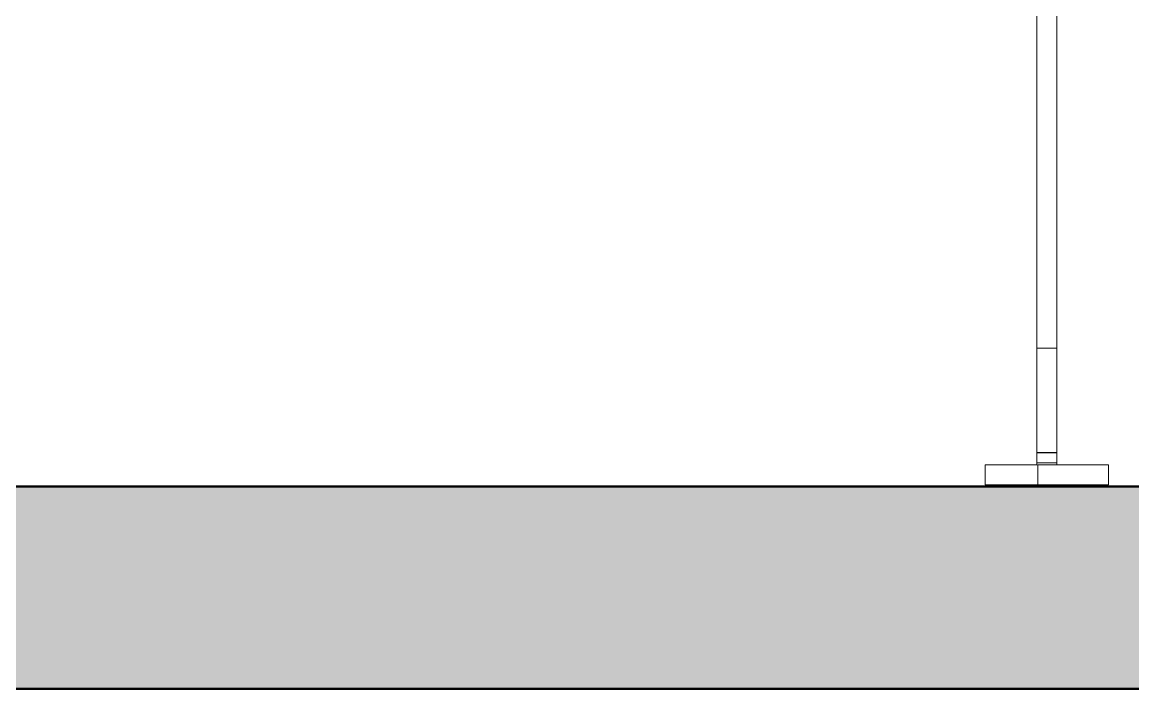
# Model space of a CAD drawing. Header units: millimetres. Extents: x -46169 to 237885, y -84465 to 18123.
# Drawn here: x 116133 to 116682, y -81053 to -80724 of the extents above; entities that cross this region are included whole.
import ezdxf

# ---------------------------------------------------------------- set-up
doc = ezdxf.new("R2010")
doc.units = ezdxf.units.MM
doc.header["$MEASUREMENT"] = 0
doc.linetypes.add('Wipeout_Contour', pattern=[1000, 0, -1000])
doc.layers.add('New_A-20-M_Floor_Slab', color=7, linetype='Continuous')
doc.layers.add('New_A-35-M_FFE_Fixed', color=7, linetype='Continuous')
doc.layers.add('New_A-20-M_Floor_Slab_Pen_No__29', color=7, linetype='Continuous', lineweight=50, true_color=0x2a2a2a)
doc.layers.add('New_A-20-M_Floor_Slab_Pen_No__81', color=7, linetype='Continuous', lineweight=20, true_color=0x6a6a6a)
doc.layers.add('New_A-35-M_FFE_Fixed_Pen_No__1', color=7, linetype='Continuous', lineweight=13)

# ---------------------------------------------------------------- blocks, each defined once
blk = doc.blocks.new('Section Elem_4_2', base_point=(64459.15, -84332.61))
at = {"color": 254, "linetype": 'Wipeout_Contour', "lineweight": 0, "ltscale": 25429937.22512363}
blk.add_wipeout([(110238.31, -80783.86), (110303.02, -80783.86), (110303.02, -80952.86), (110238.31, -80952.86), (110238.31, -80953.11), (121390.86, -80953.11), (121390.86, -80952.86), (121326.16, -80952.86), (121326.16, -80783.86), (121390.86, -80783.86), (121390.86, -80715.11), (121319.73, -80715.11), (121319.73, -80952.36), (121284.73, -80952.36), (121284.73, -80942.36), (121309.73, -80942.36), (121309.73, -80715.11), (121044.73, -80715.11), (121044.73, -80952.36), (121009.73, -80952.36), (121009.73, -80942.36), (121034.73, -80942.36), (121034.73, -80715.11), (120494.73, -80715.11), (120494.73, -80942.36), (120520.23, -80942.36), (120520.23, -80952.36), (120459.23, -80952.36), (120459.23, -80942.36), (120484.73, -80942.36), (120484.73, -80715.11), (119944.73, -80715.11), (119944.73, -80942.36), (119969.73, -80942.36), (119969.73, -80952.36), (119909.73, -80952.36), (119909.73, -80942.36), (119934.73, -80942.36), (119934.73, -80715.11), (119394.73, -80715.11), (119394.73, -80942.36), (119420.23, -80942.36), (119420.23, -80952.36), (119359.23, -80952.36), (119359.23, -80942.36), (119384.73, -80942.36), (119384.73, -80715.11), (118844.73, -80715.11), (118844.73, -80942.36), (118869.73, -80942.36), (118869.73, -80952.36), (118809.73, -80952.36), (118809.73, -80942.36), (118834.73, -80942.36), (118834.73, -80715.11), (118294.73, -80715.11), (118294.73, -80942.36), (118320.23, -80942.36), (118320.23, -80952.36), (118259.23, -80952.36), (118259.23, -80942.36), (118284.73, -80942.36), (118284.73, -80715.11), (117744.73, -80715.11), (117744.73, -80942.36), (117769.73, -80942.36), (117769.73, -80952.36), (117709.73, -80952.36), (117709.73, -80942.36), (117734.73, -80942.36), (117734.73, -80715.11), (117194.73, -80715.11), (117194.73, -80942.36), (117220.23, -80942.36), (117220.23, -80952.36), (117159.73, -80952.36), (117159.73, -80942.36), (117184.73, -80942.36), (117184.73, -80715.11), (116644.73, -80715.11), (116644.73, -80942.36), (116670.23, -80942.36), (116670.23, -80952.36), (116609.23, -80952.36), (116609.23, -80942.36), (116634.73, -80942.36), (116634.73, -80715.11), (116094.73, -80715.11), (116094.73, -80942.36), (116119.73, -80942.36), (116119.73, -80952.36), (116059.73, -80952.36), (116059.73, -80942.36), (116084.73, -80942.36), (116084.73, -80715.11), (115544.73, -80715.11), (115544.73, -80942.36), (115570.23, -80942.36), (115570.23, -80952.36), (115509.23, -80952.36), (115509.23, -80942.36), (115534.73, -80942.36), (115534.73, -80715.11), (114994.73, -80715.11), (114994.73, -80942.36), (115019.73, -80942.36), (115019.73, -80952.36), (114959.73, -80952.36), (114959.73, -80942.36), (114984.73, -80942.36), (114984.73, -80715.11), (114444.73, -80715.11), (114444.73, -80942.36), (114470.23, -80942.36), (114470.23, -80952.36), (114409.23, -80952.36), (114409.23, -80942.36), (114434.73, -80942.36), (114434.73, -80715.11), (113894.73, -80715.11), (113894.73, -80942.36), (113919.73, -80942.36), (113919.73, -80952.36), (113859.73, -80952.36), (113859.73, -80942.36), (113884.73, -80942.36), (113884.73, -80715.11), (113344.73, -80715.11), (113344.73, -80942.36), (113370.23, -80942.36), (113370.23, -80952.36), (113309.73, -80952.36), (113309.73, -80942.36), (113334.73, -80942.36), (113334.73, -80715.11), (112794.73, -80715.11), (112794.73, -80942.36), (112820.23, -80942.36), (112820.23, -80952.36), (112759.73, -80952.36), (112759.73, -80942.36), (112784.73, -80942.36), (112784.73, -80715.11), (112244.73, -80715.11), (112244.73, -80942.36), (112270.23, -80942.36), (112270.23, -80952.36), (112209.73, -80952.36), (112209.73, -80942.36), (112234.73, -80942.36), (112234.73, -80715.11), (111694.73, -80715.11), (111694.73, -80942.36), (111720.23, -80942.36), (111720.23, -80952.36), (111659.73, -80952.36), (111659.73, -80942.36), (111684.73, -80942.36), (111684.73, -80715.11), (111144.73, -80715.11), (111144.73, -80942.36), (111170.23, -80942.36), (111170.23, -80952.36), (111109.23, -80952.36), (111109.23, -80942.36), (111134.73, -80942.36), (111134.73, -80715.11), (110594.73, -80715.11), (110594.73, -80942.36), (110619.73, -80942.36), (110619.73, -80952.36), (110584.73, -80952.36), (110584.73, -80715.11), (110319.73, -80715.11), (110319.73, -80942.36), (110344.73, -80942.36), (110344.73, -80952.36), (110309.73, -80952.36), (110309.73, -80715.11), (110238.31, -80715.11)], dxfattribs=at).dxf.layer = 'New_A-20-M_Floor_Slab'
blk = doc.blocks.new('Section Elem_11_2', base_point=(64459.15, -84332.61))
at = {"layer": 'New_A-35-M_FFE_Fixed_Pen_No__1', "linetype": 'Continuous'}
for p, q in [((116644.23, -80952.36), (116644.23, -80942.36)), ((116644.73, -80941.36), (116644.73, -80941.36))]:
    blk.add_line(p, q, dxfattribs=at)
at = {"color": 254, "linetype": 'Wipeout_Contour', "lineweight": 0, "ltscale": 567747.405094}
blk.add_wipeout([(116634.73, -80871.24), (116634.73, -80884.65), (116644.73, -80884.65), (116644.73, -80871.24)], dxfattribs=at).dxf.layer = 'New_A-35-M_FFE_Fixed'
at = {"color": 254, "linetype": 'Wipeout_Contour', "lineweight": 0, "ltscale": 567877.973118}
blk.add_wipeout([(116634.73, -80935.04), (116634.73, -80935.4), (116644.73, -80935.4), (116644.73, -80935.04)], dxfattribs=at).dxf.layer = 'New_A-35-M_FFE_Fixed'
at = {"color": 254, "linetype": 'Wipeout_Contour', "lineweight": 0, "ltscale": 567848.148338}
blk.add_wipeout([(116609.23, -80952.36), (116635.23, -80952.36), (116635.23, -80942.36), (116609.23, -80942.36)], dxfattribs=at).dxf.layer = 'New_A-35-M_FFE_Fixed'
at = {"layer": 'New_A-35-M_FFE_Fixed_Pen_No__1', "linetype": 'Continuous'}
for p, q in [((116644.73, -80884.65), (116644.73, -80884.65)), ((116609.23, -80942.36), (116635.23, -80942.36)), ((116609.23, -80952.36), (116609.23, -80942.36)), ((116609.23, -80952.36), (116635.23, -80952.36))]:
    blk.add_line(p, q, dxfattribs=at)
at = {"color": 254, "linetype": 'Wipeout_Contour', "lineweight": 0, "ltscale": 567880.720211}
blk.add_wipeout([(116644.73, -80936.45), (116644.73, -80936.39), (116634.73, -80936.39), (116634.73, -80936.45)], dxfattribs=at).dxf.layer = 'New_A-35-M_FFE_Fixed'
at = {"layer": 'New_A-35-M_FFE_Fixed_Pen_No__1', "linetype": 'Continuous'}
blk.add_line((116644.73, -80936.36), (116644.73, -80936.36), dxfattribs=at)
blk = doc.blocks.new('Section Elem_24_2', base_point=(64459.15, -84332.61))
at = {"color": 254, "linetype": 'Wipeout_Contour', "lineweight": 0, "ltscale": 567482.478443}
blk.add_wipeout([(116634.73, -80651.97), (116634.73, -80871.24), (116644.73, -80871.24), (116644.73, -80651.97)], dxfattribs=at).dxf.layer = 'New_A-35-M_FFE_Fixed'
at = {"color": 254, "linetype": 'Wipeout_Contour', "lineweight": 0, "ltscale": 567797.731367}
blk.add_wipeout([(116644.73, -80904.95), (116644.73, -80895.1), (116634.73, -80895.1), (116634.73, -80904.95)], dxfattribs=at).dxf.layer = 'New_A-35-M_FFE_Fixed'
at = {"color": 254, "linetype": 'Wipeout_Contour', "lineweight": 0, "ltscale": 567838.148623}
blk.add_wipeout([(116634.73, -80921.62), (116644.73, -80921.62), (116644.73, -80913.88), (116634.73, -80913.88)], dxfattribs=at).dxf.layer = 'New_A-35-M_FFE_Fixed'
at = {"color": 254, "linetype": 'Wipeout_Contour', "lineweight": 0, "ltscale": 567866.600702}
blk.add_wipeout([(116634.73, -80932.55), (116644.73, -80932.55), (116644.73, -80927.91), (116634.73, -80927.91)], dxfattribs=at).dxf.layer = 'New_A-35-M_FFE_Fixed'
at = {"color": 254, "linetype": 'Wipeout_Contour', "lineweight": 0, "ltscale": 567883.199051}
blk.add_wipeout([(116634.73, -80937.82), (116644.73, -80937.82), (116644.73, -80937.2), (116634.73, -80937.2)], dxfattribs=at).dxf.layer = 'New_A-35-M_FFE_Fixed'
at = {"color": 254, "linetype": 'Wipeout_Contour', "lineweight": 0, "ltscale": 567948.377282}
blk.add_wipeout([(116635.23, -80952.36), (116670.23, -80952.36), (116670.23, -80942.36), (116635.23, -80942.36)], dxfattribs=at).dxf.layer = 'New_A-35-M_FFE_Fixed'
at = {"layer": 'New_A-35-M_FFE_Fixed_Pen_No__1', "linetype": 'Continuous'}
for q in [(116670.23, -80942.36), (116635.23, -80952.36)]:
    blk.add_line((116670.23, -80952.36), q, dxfattribs=at)
at = {"color": 254, "linetype": 'Wipeout_Contour', "lineweight": 0, "ltscale": 567774.596394}
blk.add_wipeout([(116634.73, -80895.1), (116644.73, -80895.1), (116644.73, -80884.65), (116634.73, -80884.65)], dxfattribs=at).dxf.layer = 'New_A-35-M_FFE_Fixed'
at = {"color": 254, "linetype": 'Wipeout_Contour', "lineweight": 0, "ltscale": 567819.143713}
blk.add_wipeout([(116634.73, -80913.88), (116644.73, -80913.88), (116644.73, -80904.95), (116634.73, -80904.95)], dxfattribs=at).dxf.layer = 'New_A-35-M_FFE_Fixed'
at = {"color": 254, "linetype": 'Wipeout_Contour', "lineweight": 0, "ltscale": 567854.138148}
blk.add_wipeout([(116644.73, -80927.91), (116644.73, -80921.62), (116634.73, -80921.62), (116634.73, -80927.91)], dxfattribs=at).dxf.layer = 'New_A-35-M_FFE_Fixed'
at = {"color": 254, "linetype": 'Wipeout_Contour', "lineweight": 0, "ltscale": 567881.963232}
blk.add_wipeout([(116634.73, -80937.2), (116644.73, -80937.2), (116644.73, -80936.74), (116634.73, -80936.74)], dxfattribs=at).dxf.layer = 'New_A-35-M_FFE_Fixed'
at = {"layer": 'New_A-35-M_FFE_Fixed_Pen_No__1', "linetype": 'Continuous'}
for p, q in [((116634.73, -80884.65), (116634.73, -80651.97)), ((116644.73, -80884.65), (116644.73, -80651.97)), ((116634.73, -80895.1), (116634.73, -80884.65)), ((116634.73, -80884.65), (116644.73, -80884.65)), ((116644.73, -80895.1), (116644.73, -80884.65)), ((116634.73, -80904.95), (116634.73, -80895.1)), ((116644.73, -80904.95), (116644.73, -80895.1)), ((116634.73, -80913.88), (116634.73, -80904.95)), ((116644.73, -80913.88), (116644.73, -80904.95)), ((116634.73, -80921.62), (116634.73, -80913.88)), ((116644.73, -80921.62), (116644.73, -80913.88)), ((116634.73, -80927.91), (116634.73, -80921.62)), ((116644.73, -80927.91), (116644.73, -80921.62))]:
    blk.add_line(p, q, dxfattribs=at)
at = {"color": 254, "linetype": 'Wipeout_Contour', "lineweight": 0, "ltscale": 567884.771958}
blk.add_wipeout([(116644.73, -80938.58), (116644.73, -80937.82), (116634.73, -80937.82), (116634.73, -80938.58)], dxfattribs=at).dxf.layer = 'New_A-35-M_FFE_Fixed'
at = {"color": 254, "linetype": 'Wipeout_Contour', "lineweight": 0, "ltscale": 567881.111989}
blk.add_wipeout([(116634.73, -80936.74), (116644.73, -80936.74), (116644.73, -80936.45), (116634.73, -80936.45)], dxfattribs=at).dxf.layer = 'New_A-35-M_FFE_Fixed'
at = {"color": 254, "linetype": 'Wipeout_Contour', "lineweight": 0, "ltscale": 567874.728141}
blk.add_wipeout([(116634.73, -80932.55), (116634.73, -80935.04), (116644.73, -80935.04), (116644.73, -80932.55)], dxfattribs=at).dxf.layer = 'New_A-35-M_FFE_Fixed'
at = {"color": 254, "linetype": 'Wipeout_Contour', "lineweight": 0, "ltscale": 567886.621512}
blk.add_wipeout([(116634.73, -80939.44), (116644.73, -80939.44), (116644.73, -80938.58), (116634.73, -80938.58)], dxfattribs=at).dxf.layer = 'New_A-35-M_FFE_Fixed'
at = {"layer": 'New_A-35-M_FFE_Fixed_Pen_No__1', "linetype": 'Continuous'}
for p, q in [((116634.73, -80932.55), (116634.73, -80927.91)), ((116644.73, -80932.55), (116644.73, -80927.91))]:
    blk.add_line(p, q, dxfattribs=at)
at = {"color": 254, "linetype": 'Wipeout_Contour', "lineweight": 0, "ltscale": 567879.47529}
blk.add_wipeout([(116634.73, -80936.36), (116644.73, -80936.36), (116644.73, -80935.4), (116634.73, -80935.4)], dxfattribs=at).dxf.layer = 'New_A-35-M_FFE_Fixed'
at = {"color": 254, "linetype": 'Wipeout_Contour', "lineweight": 0, "ltscale": 567888.676641}
blk.add_wipeout([(116634.73, -80940.38), (116644.73, -80940.38), (116644.73, -80939.44), (116634.73, -80939.44)], dxfattribs=at).dxf.layer = 'New_A-35-M_FFE_Fixed'
at = {"color": 254, "linetype": 'Wipeout_Contour', "lineweight": 0, "ltscale": 567880.610295}
blk.add_wipeout([(116644.73, -80936.39), (116644.73, -80936.36), (116634.73, -80936.36), (116634.73, -80936.39)], dxfattribs=at).dxf.layer = 'New_A-35-M_FFE_Fixed'
at = {"color": 254, "linetype": 'Wipeout_Contour', "lineweight": 0, "ltscale": 567893.110852}
blk.add_wipeout([(116634.73, -80942.36), (116644.73, -80942.36), (116644.73, -80941.36), (116634.73, -80941.36)], dxfattribs=at).dxf.layer = 'New_A-35-M_FFE_Fixed'
at = {"layer": 'New_A-35-M_FFE_Fixed_Pen_No__1', "linetype": 'Continuous'}
for p, q in [((116634.73, -80935.4), (116634.73, -80932.55)), ((116634.73, -80936.36), (116634.73, -80935.4)), ((116634.73, -80936.45), (116634.73, -80936.36)), ((116634.73, -80936.36), (116644.73, -80936.36)), ((116634.73, -80936.74), (116634.73, -80936.45)), ((116634.73, -80937.2), (116634.73, -80936.74)), ((116644.73, -80935.4), (116644.73, -80932.55)), ((116644.73, -80936.36), (116644.73, -80935.4)), ((116644.73, -80936.45), (116644.73, -80936.36)), ((116644.73, -80936.74), (116644.73, -80936.45)), ((116644.73, -80937.2), (116644.73, -80936.74))]:
    blk.add_line(p, q, dxfattribs=at)
at = {"color": 254, "linetype": 'Wipeout_Contour', "lineweight": 0, "ltscale": 567890.858371}
blk.add_wipeout([(116634.73, -80941.36), (116644.73, -80941.36), (116644.73, -80940.38), (116634.73, -80940.38)], dxfattribs=at).dxf.layer = 'New_A-35-M_FFE_Fixed'
at = {"layer": 'New_A-35-M_FFE_Fixed_Pen_No__1', "linetype": 'Continuous'}
for p, q in [((116634.73, -80937.82), (116634.73, -80937.2)), ((116634.73, -80938.58), (116634.73, -80937.82)), ((116644.73, -80937.82), (116644.73, -80937.2)), ((116644.73, -80938.58), (116644.73, -80937.82)), ((116634.73, -80939.44), (116634.73, -80938.58)), ((116634.73, -80940.38), (116634.73, -80939.44)), ((116634.73, -80941.36), (116634.73, -80940.38)), ((116634.73, -80942.36), (116634.73, -80941.36)), ((116634.73, -80941.36), (116644.73, -80941.36)), ((116635.23, -80952.36), (116635.23, -80942.36)), ((116670.23, -80942.36), (116635.23, -80942.36)), ((116644.73, -80939.44), (116644.73, -80938.58)), ((116644.73, -80940.38), (116644.73, -80939.44)), ((116644.73, -80941.36), (116644.73, -80940.38)), ((116644.73, -80942.36), (116644.73, -80941.36))]:
    blk.add_line(p, q, dxfattribs=at)
blk = doc.blocks.new('Section Elem_58_2', base_point=(64459.15, -84332.61))
at = {"layer": 'New_A-20-M_Floor_Slab_Pen_No__81', "linetype": 'Continuous', "lineweight": 0, "true_color": 0x353535}
blk.add_hatch(color=250, dxfattribs=at).paths.add_polyline_path([(121199.2, -80953.11), (110429.97, -80953.11), (110429.97, -81053.11), (121199.2, -81053.11)])
at = {"layer": 'New_A-20-M_Floor_Slab_Pen_No__29', "linetype": 'Continuous'}
for p, q in [((121199.2, -80953.11), (110429.97, -80953.11)), ((121199.2, -81053.11), (110429.97, -81053.11))]:
    blk.add_line(p, q, dxfattribs=at)

msp = doc.modelspace()

# ---------------------------------------------------------------- block references
at = {"layer": 'New_A-20-M_Floor_Slab'}
msp.add_blockref('Section Elem_4_2', (64459.15, -84332.61), dxfattribs=at)

# ---------------------------------------------------------------- next in the draw order: block references
at = {"layer": 'New_A-35-M_FFE_Fixed'}
msp.add_blockref('Section Elem_11_2', (64459.15, -84332.61), dxfattribs=at)

# ---------------------------------------------------------------- next in the draw order: block references
msp.add_blockref('Section Elem_24_2', (64459.15, -84332.61), dxfattribs=at)

# ---------------------------------------------------------------- next in the draw order: block references
at = {"layer": 'New_A-20-M_Floor_Slab'}
msp.add_blockref('Section Elem_58_2', (64459.15, -84332.61), dxfattribs=at)

doc.saveas('drawing.dxf')
